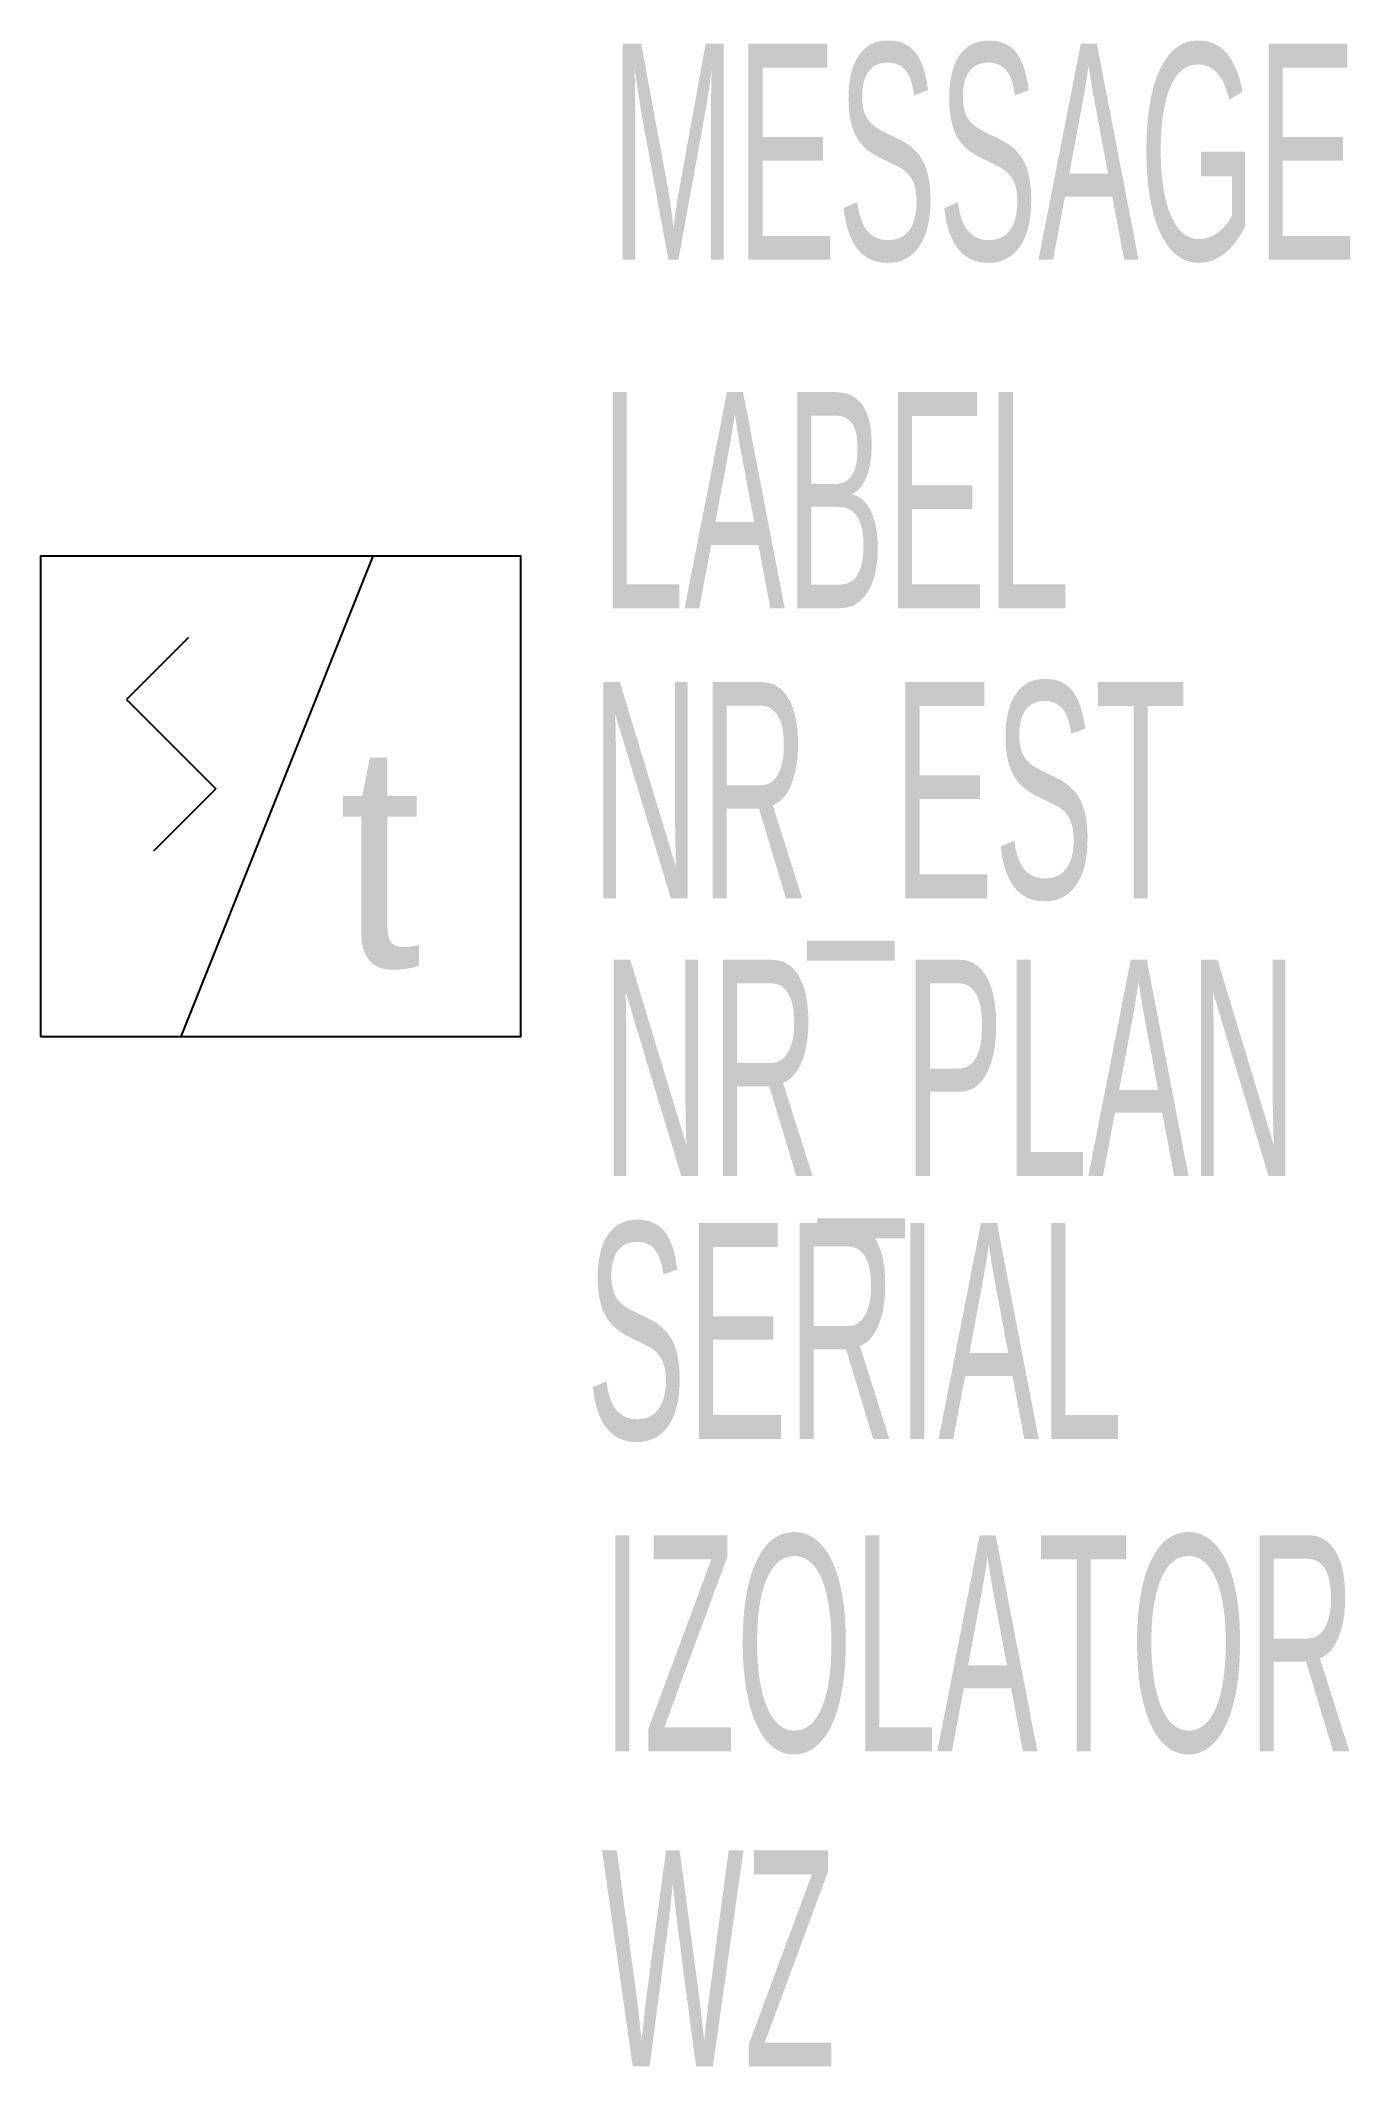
# Model space of a CAD drawing. Header units: millimetres. Extents: x 0 to 1091, y -858 to 830.
import ezdxf

# ---------------------------------------------------------------- set-up
doc = ezdxf.new("R2010")
doc.units = ezdxf.units.MM
doc.header["$LTSCALE"] = 0.25
doc.layers.get('0').update_dxf_attribs({"color": 252})
doc.styles.add('Opisest3', font='arial.ttf', dxfattribs={"width": 0.5})
doc.styles.get("Standard").update_dxf_attribs({"font": 'PM_SMPLX.shx'})

msp = doc.modelspace()

# ---------------------------------------------------------------- linework, layer by layer
for p, q in [((123.3, 332.3), (71.7, 280.6)), ((71.7, 280.6), (146, 206.3)), ((94.3, 154.6), (146, 206.3))]:
    msp.add_line(p, q)
msp.add_lwpolyline([(0, 0), (400, 0), (400, 400), (0, 400)], close=True)
msp.add_lwpolyline([(276.8, 400), (116.9, 0)])

# ---------------------------------------------------------------- texts
at = {"insert": (248.1, 243.4), "char_height": 185.7, "width": 185.746, "attachment_point": 1}
msp.add_mtext('t', dxfattribs=at)
at = {"style": 'Opisest3', "width": 0.5}
for tag, p, flags in [('MESSAGE', (474.5, 647), 9), ('LABEL', (466.2, 356.8), 9), ('NR_EST', (458.5, 115.2), 9), ('NR_PLAN', (467.1, -116.1), 8), ('SERIAL', (454.2, -335.3), 9), ('IZOLATOR', (467.1, -595.5), 9), ('WZ', (467.1, -858), 9)]:
    msp.add_attdef(tag, p, 'xx', height=180, dxfattribs=dict(at, flags=flags))

doc.saveas('drawing.dxf')
